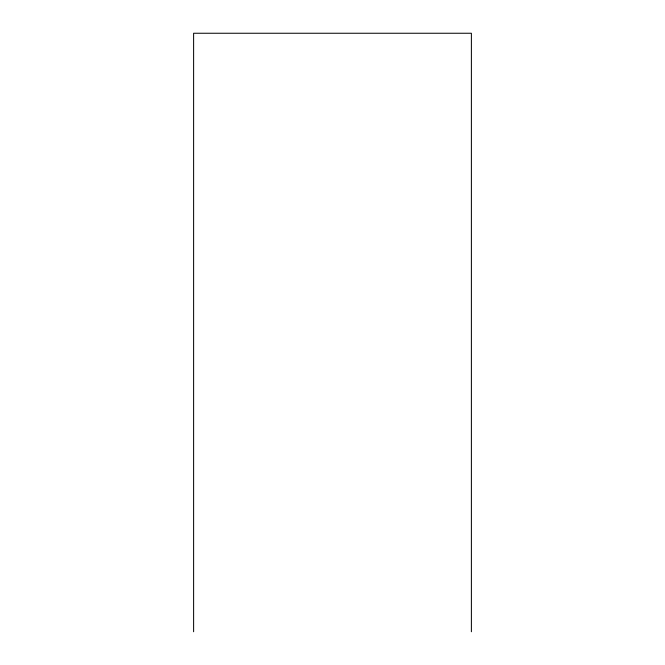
<?xml version="1.0" encoding="UTF-8"?>
<svg xmlns="http://www.w3.org/2000/svg" width="665" height="665" viewBox="0 0 665 665"><rect width="100%" height="100%" fill="white"/><g stroke="black" fill="none" stroke-linecap="round" stroke-linejoin="round"><path stroke-width="1" d="M471.385 631.75L471.385 33.25L193.615 33.25L193.615 631.75"/></g></svg>
